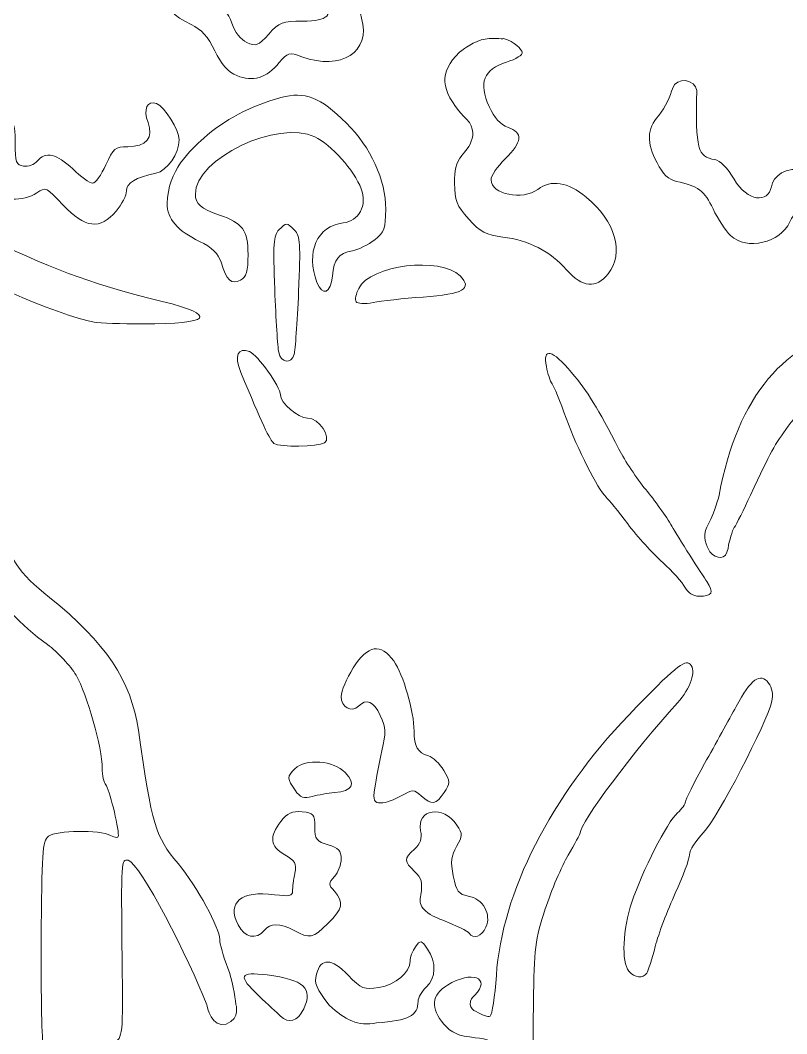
# Model space of a CAD drawing. Header units: millimetres. Extents: x -6423 to -1759, y 6 to 2012.
# Drawn here: x -5835 to -5741.9, y 171.8 to 295 of the extents above; entities that cross this region are included whole.
import ezdxf

# ---------------------------------------------------------------- set-up
doc = ezdxf.new("R2010")
doc.units = ezdxf.units.MM
doc.header["$MEASUREMENT"] = 0
doc.layers.add('layer 1', color=7, linetype='Continuous')

msp = doc.modelspace()

# ---------------------------------------------------------------- linework, layer by layer
at = {"layer": 'layer 1', "color": 177, "lineweight": 9}
for points, knots in [([(-5803.5465, 289.8651), (-5805.0798, 288.0028), (-5806.7807, 287.4796), (-5808.6915, 288.2829), (-5808.6915, 288.2829), (-5809.7738, 288.7381), (-5810.5881, 289.6555), (-5811.378, 291.309), (-5811.378, 291.309), (-5812.1884, 293.006), (-5813.0105, 293.916), (-5814.2637, 294.5035), (-5814.2637, 294.5035), (-5816.4648, 295.5347), (-5817.3114, 296.5422), (-5817.3114, 298.1308), (-5817.3114, 298.1308), (-5817.3114, 299.4932), (-5815.9384, 301.3129), (-5814.9107, 301.3129), (-5814.9107, 301.3129), (-5814.554, 301.3129), (-5814.0776, 300.5929), (-5813.8517, 299.713), (-5813.8517, 299.713), (-5813.5543, 298.5551), (-5812.9502, 297.8794), (-5811.6658, 297.2679), (-5811.6658, 297.2679), (-5810.3924, 296.6621), (-5809.7256, 295.9222), (-5809.3059, 294.6506), (-5809.3059, 294.6506), (-5808.9542, 293.5846), (-5808.2271, 292.6529), (-5807.4823, 292.3137), (-5807.4823, 292.3137), (-5806.3723, 291.8078), (-5806.0976, 291.9131), (-5804.8305, 293.3311), (-5804.8305, 293.3311), (-5803.561, 294.752), (-5803.1395, 294.9129), (-5800.687, 294.9129), (-5800.687, 294.9129), (-5797.583, 294.9129), (-5796.92, 295.6212), (-5798.0456, 297.7345), (-5798.0456, 297.7345), (-5798.4621, 298.5161), (-5798.5352, 299.0773), (-5798.2342, 299.1801), (-5798.2342, 299.1801), (-5796.7339, 299.6906), (-5794.5416, 301.4029), (-5794.5416, 302.0641), (-5794.5416, 302.0641), (-5794.5416, 302.4852), (-5795.011, 303.4644), (-5795.5842, 304.2401), (-5795.5842, 304.2401), (-5797.572, 306.9283), (-5795.43, 307.2966), (-5792.6383, 304.7466), (-5792.6383, 304.7466), (-5790.5194, 302.8114), (-5790.4899, 300.3337), (-5792.5628, 298.4403), (-5792.5628, 298.4403), (-5793.9262, 297.1949), (-5793.9946, 296.9708), (-5793.5263, 295.2752), (-5793.5263, 295.2752), (-5792.3883, 291.1537), (-5795.9767, 288.8427), (-5800.8037, 290.5883), (-5800.8037, 290.5883), (-5802.3469, 291.1463), (-5802.5323, 291.0973), (-5803.5465, 289.8651)], [0, 0, 0, 0, 0.04761905, 0.04761905, 0.04761905, 0.04761905, 0.0952381, 0.0952381, 0.0952381, 0.0952381, 0.14285714, 0.14285714, 0.14285714, 0.14285714, 0.19047619, 0.19047619, 0.19047619, 0.19047619, 0.23809524, 0.23809524, 0.23809524, 0.23809524, 0.28571429, 0.28571429, 0.28571429, 0.28571429, 0.33333333, 0.33333333, 0.33333333, 0.33333333, 0.38095238, 0.38095238, 0.38095238, 0.38095238, 0.42857143, 0.42857143, 0.42857143, 0.42857143, 0.47619048, 0.47619048, 0.47619048, 0.47619048, 0.52380952, 0.52380952, 0.52380952, 0.52380952, 0.57142857, 0.57142857, 0.57142857, 0.57142857, 0.61904762, 0.61904762, 0.61904762, 0.61904762, 0.66666667, 0.66666667, 0.66666667, 0.66666667, 0.71428571, 0.71428571, 0.71428571, 0.71428571, 0.76190476, 0.76190476, 0.76190476, 0.76190476, 0.80952381, 0.80952381, 0.80952381, 0.80952381, 0.85714286, 0.85714286, 0.85714286, 0.85714286, 0.9047619, 0.9047619, 0.9047619, 0.9047619, 1, 1, 1, 1]), ([(-5781.2025, 283.4077), (-5783.9929, 286.577), (-5784.1481, 288.6541), (-5781.6566, 291.0991), (-5781.6566, 291.0991), (-5781.5726, 291.1817), (-5780.3216, 292.2268), (-5778.9875, 292.6178), (-5778.9875, 292.6178), (-5777.7273, 292.9872), (-5776.3787, 292.7047), (-5776.2879, 292.7848), (-5776.2879, 292.7848), (-5774.8933, 292.4934), (-5774.0971, 291.4263), (-5773.9982, 291.1296), (-5773.9982, 291.1296), (-5773.8993, 290.8325), (-5774.7664, 290.2887), (-5775.9249, 289.9204), (-5775.9249, 289.9204), (-5778.7185, 289.033), (-5779.342, 287.4413), (-5778.0328, 284.5382), (-5778.0328, 284.5382), (-5777.4146, 283.1673), (-5776.6478, 282.3225), (-5775.7314, 282.0031), (-5775.7314, 282.0031), (-5773.8869, 281.3604), (-5773.9929, 280.1969), (-5776.0799, 278.1741), (-5776.0799, 278.1741), (-5777.0275, 277.2555), (-5777.8028, 276.1122), (-5777.8028, 275.6333), (-5777.8028, 275.6333), (-5777.8028, 273.86), (-5773.9567, 273.0713), (-5772.1122, 274.4662), (-5772.1122, 274.4662), (-5770.4914, 275.6921), (-5768.4859, 275.3692), (-5766.2273, 273.5183), (-5766.2273, 273.5183), (-5762.6723, 270.6053), (-5761.567, 266.7454), (-5763.5614, 264.2096), (-5763.5614, 264.2096), (-5765.017, 262.3594), (-5766.7088, 262.5179), (-5768.6139, 264.6825), (-5768.6139, 264.6825), (-5770.5903, 266.9276), (-5773.2633, 268.3031), (-5776.3649, 268.6704), (-5776.3649, 268.6704), (-5778.3835, 268.9093), (-5779.0907, 269.2826), (-5780.5158, 270.8602), (-5780.5158, 270.8602), (-5781.992, 272.4938), (-5782.2338, 273.1053), (-5782.2338, 275.2047), (-5782.2338, 275.2047), (-5782.2338, 276.8152), (-5782.0781, 277.5998), (-5781.3216, 278.6317), (-5781.3216, 278.6317), (-5781.1508, 278.8646), (-5778.5384, 281.2604), (-5781.2025, 283.4077)], [0, 0, 0, 0, 0.05263158, 0.05263158, 0.05263158, 0.05263158, 0.10526316, 0.10526316, 0.10526316, 0.10526316, 0.15789474, 0.15789474, 0.15789474, 0.15789474, 0.21052632, 0.21052632, 0.21052632, 0.21052632, 0.26315789, 0.26315789, 0.26315789, 0.26315789, 0.31578947, 0.31578947, 0.31578947, 0.31578947, 0.36842105, 0.36842105, 0.36842105, 0.36842105, 0.42105263, 0.42105263, 0.42105263, 0.42105263, 0.47368421, 0.47368421, 0.47368421, 0.47368421, 0.52631579, 0.52631579, 0.52631579, 0.52631579, 0.57894737, 0.57894737, 0.57894737, 0.57894737, 0.63157895, 0.63157895, 0.63157895, 0.63157895, 0.68421053, 0.68421053, 0.68421053, 0.68421053, 0.73684211, 0.73684211, 0.73684211, 0.73684211, 0.78947368, 0.78947368, 0.78947368, 0.78947368, 0.84210526, 0.84210526, 0.84210526, 0.84210526, 0.89473684, 0.89473684, 0.89473684, 0.89473684, 1, 1, 1, 1]), ([(-5823.3859, 271.8117), (-5825.324, 269.5084), (-5827.1689, 269.7222), (-5829.8082, 272.5565), (-5829.8082, 272.5565), (-5831.8353, 274.7332), (-5831.9526, 274.7871), (-5833.0289, 274.0334), (-5833.0289, 274.0334), (-5834.6164, 272.9213), (-5837.4688, 273.0436), (-5839.0549, 274.2911), (-5839.0549, 274.2911), (-5840.2485, 275.2299), (-5840.363, 275.5978), (-5840.229, 278.0656), (-5840.229, 278.0656), (-5840.1216, 280.0498), (-5840.2666, 280.8616), (-5840.7576, 281.0254), (-5840.7576, 281.0254), (-5841.9367, 281.4185), (-5843.281, 283.0599), (-5843.281, 284.1064), (-5843.281, 284.1064), (-5843.281, 285.5298), (-5841.9682, 287.8979), (-5840.8465, 288.4981), (-5840.8465, 288.4981), (-5838.7333, 289.6293), (-5836.9264, 288.664), (-5838.3994, 287.191), (-5838.3994, 287.191), (-5839.32, 286.2703), (-5838.6755, 284.4421), (-5837.127, 283.5821), (-5837.127, 283.5821), (-5835.7689, 282.8277), (-5835.6502, 282.5469), (-5835.6502, 280.0987), (-5835.6502, 280.0987), (-5835.6502, 277.7735), (-5835.5197, 277.4172), (-5834.6224, 277.2888), (-5834.6224, 277.2888), (-5834.057, 277.208), (-5833.31, 277.4849), (-5832.9619, 277.9043), (-5832.9619, 277.9043), (-5831.9594, 279.1121), (-5830.5718, 278.8026), (-5828.6578, 276.9432), (-5828.6578, 276.9432), (-5827.6819, 275.9956), (-5826.5956, 275.2203), (-5826.2436, 275.2203), (-5826.2436, 275.2203), (-5825.8916, 275.2203), (-5825.1627, 276.2172), (-5824.6235, 277.4356), (-5824.6235, 277.4356), (-5823.7365, 279.4411), (-5823.4834, 279.6509), (-5821.9533, 279.6509), (-5821.9533, 279.6509), (-5819.71, 279.6509), (-5818.7968, 280.7442), (-5819.4945, 282.593), (-5819.4945, 282.593), (-5820.1028, 284.2046), (-5819.6005, 285.3419), (-5818.4713, 284.9087), (-5818.4713, 284.9087), (-5817.4957, 284.5343), (-5815.7154, 281.6812), (-5815.7129, 280.4883), (-5815.7129, 280.4883), (-5815.7083, 278.8111), (-5817.1707, 276.7192), (-5818.5511, 276.4242), (-5818.5511, 276.4242), (-5821.0422, 275.8917), (-5822.1114, 275.249), (-5822.1114, 274.284), (-5822.1114, 274.284), (-5822.1114, 273.7572), (-5822.685, 272.6448), (-5823.3859, 271.8117)], [0, 0, 0, 0, 0.04347826, 0.04347826, 0.04347826, 0.04347826, 0.08695652, 0.08695652, 0.08695652, 0.08695652, 0.13043478, 0.13043478, 0.13043478, 0.13043478, 0.17391304, 0.17391304, 0.17391304, 0.17391304, 0.2173913, 0.2173913, 0.2173913, 0.2173913, 0.26086957, 0.26086957, 0.26086957, 0.26086957, 0.30434783, 0.30434783, 0.30434783, 0.30434783, 0.34782609, 0.34782609, 0.34782609, 0.34782609, 0.39130435, 0.39130435, 0.39130435, 0.39130435, 0.43478261, 0.43478261, 0.43478261, 0.43478261, 0.47826087, 0.47826087, 0.47826087, 0.47826087, 0.52173913, 0.52173913, 0.52173913, 0.52173913, 0.56521739, 0.56521739, 0.56521739, 0.56521739, 0.60869565, 0.60869565, 0.60869565, 0.60869565, 0.65217391, 0.65217391, 0.65217391, 0.65217391, 0.69565217, 0.69565217, 0.69565217, 0.69565217, 0.73913043, 0.73913043, 0.73913043, 0.73913043, 0.7826087, 0.7826087, 0.7826087, 0.7826087, 0.82608696, 0.82608696, 0.82608696, 0.82608696, 0.86956522, 0.86956522, 0.86956522, 0.86956522, 0.91304348, 0.91304348, 0.91304348, 0.91304348, 1, 1, 1, 1]), ([(-5757.4107, 283.4538), (-5756.5737, 284.4482), (-5755.9863, 285.9243), (-5755.7502, 286.7011), (-5755.7502, 286.7011), (-5755.278, 288.2524), (-5752.9283, 287.8327), (-5752.7833, 286.4692), (-5752.7833, 286.4692), (-5752.946, 279.3719), (-5752.6893, 278.3871), (-5750.5963, 278.0805), (-5750.5963, 278.0805), (-5749.9688, 277.9886), (-5749.04, 277.0471), (-5748.2615, 275.7131), (-5748.2615, 275.7131), (-5746.6361, 272.9277), (-5744.0673, 272.7632), (-5743.7245, 274.7878), (-5743.7245, 274.7878), (-5743.5093, 276.0587), (-5741.964, 277.2981), (-5739.659, 276.7681), (-5739.659, 276.7681), (-5736.2348, 275.5298), (-5733.5274, 277.9085), (-5734.9089, 280.9414), (-5734.9089, 280.9414), (-5735.6743, 282.621), (-5735.6112, 284.5744), (-5734.7919, 284.5744), (-5734.7919, 284.5744), (-5734.4222, 284.5744), (-5733.5359, 285.0335), (-5732.8226, 285.5946), (-5732.8226, 285.5946), (-5731.8719, 286.3423), (-5731.5255, 287.0659), (-5731.5255, 288.3024), (-5731.5255, 288.3024), (-5731.5255, 289.8417), (-5731.3982, 289.9898), (-5730.0763, 289.9898), (-5730.0763, 289.9898), (-5728.3133, 289.9898), (-5727.0945, 288.4566), (-5727.0945, 286.2388), (-5727.0945, 286.2388), (-5727.0945, 285.0593), (-5727.5316, 284.2922), (-5728.8773, 283.111), (-5728.8773, 283.111), (-5730.5414, 281.6497), (-5730.6435, 281.3965), (-5730.4088, 279.3142), (-5730.4088, 279.3142), (-5730.0624, 276.2399), (-5730.7771, 274.0462), (-5732.634, 272.4838), (-5732.634, 272.4838), (-5734.1077, 271.2438), (-5734.4158, 271.1803), (-5737.5514, 271.4717), (-5737.5514, 271.4717), (-5740.8023, 271.7737), (-5740.9129, 271.7465), (-5741.4762, 270.5106), (-5741.4762, 270.5106), (-5742.6457, 267.9436), (-5746.6985, 267.0088), (-5748.6752, 268.8501), (-5748.6752, 268.8501), (-5749.274, 269.4081), (-5750.2358, 270.8683), (-5750.8126, 272.0949), (-5750.8126, 272.0949), (-5751.846, 274.2932), (-5752.6184, 274.8725), (-5755.2734, 275.4401), (-5755.2734, 275.4401), (-5756.2039, 275.639), (-5756.9282, 276.3295), (-5757.6121, 277.6699), (-5757.6121, 277.6699), (-5758.9145, 280.2231), (-5758.8621, 281.7287), (-5757.4107, 283.4538)], [0, 0, 0, 0, 0.04347826, 0.04347826, 0.04347826, 0.04347826, 0.08695652, 0.08695652, 0.08695652, 0.08695652, 0.13043478, 0.13043478, 0.13043478, 0.13043478, 0.17391304, 0.17391304, 0.17391304, 0.17391304, 0.2173913, 0.2173913, 0.2173913, 0.2173913, 0.26086957, 0.26086957, 0.26086957, 0.26086957, 0.30434783, 0.30434783, 0.30434783, 0.30434783, 0.34782609, 0.34782609, 0.34782609, 0.34782609, 0.39130435, 0.39130435, 0.39130435, 0.39130435, 0.43478261, 0.43478261, 0.43478261, 0.43478261, 0.47826087, 0.47826087, 0.47826087, 0.47826087, 0.52173913, 0.52173913, 0.52173913, 0.52173913, 0.56521739, 0.56521739, 0.56521739, 0.56521739, 0.60869565, 0.60869565, 0.60869565, 0.60869565, 0.65217391, 0.65217391, 0.65217391, 0.65217391, 0.69565217, 0.69565217, 0.69565217, 0.69565217, 0.73913043, 0.73913043, 0.73913043, 0.73913043, 0.7826087, 0.7826087, 0.7826087, 0.7826087, 0.82608696, 0.82608696, 0.82608696, 0.82608696, 0.86956522, 0.86956522, 0.86956522, 0.86956522, 0.91304348, 0.91304348, 0.91304348, 0.91304348, 1, 1, 1, 1]), ([(-5797.0863, 263.9331), (-5797.2894, 261.8393), (-5798.3097, 261.4153), (-5798.9694, 263.1507), (-5798.9694, 263.1507), (-5800.3602, 266.8081), (-5798.9361, 270.032), (-5795.776, 270.3809), (-5795.776, 270.3809), (-5793.8429, 270.5939), (-5792.818, 272.5377), (-5793.5806, 274.5435), (-5793.5806, 274.5435), (-5794.4044, 276.7099), (-5797.2795, 279.9285), (-5799.2087, 280.8442), (-5799.2087, 280.8442), (-5803.7333, 282.9911), (-5813.7418, 278.2063), (-5813.7418, 273.8962), (-5813.7418, 273.8962), (-5813.7418, 272.6834), (-5813.0853, 272.1102), (-5810.82, 271.3469), (-5810.82, 271.3469), (-5808.0084, 270.3993), (-5807.3419, 269.4797), (-5807.3419, 266.5458), (-5807.3419, 266.5458), (-5807.3419, 264.484), (-5807.539, 263.8264), (-5808.275, 263.4325), (-5808.275, 263.4325), (-5809.3647, 262.849), (-5809.922, 263.368), (-5810.6243, 265.6202), (-5810.6243, 265.6202), (-5810.9511, 266.6685), (-5811.7123, 267.4016), (-5813.2484, 268.1475), (-5813.2484, 268.1475), (-5815.8763, 269.423), (-5817.2072, 270.869), (-5817.1678, 272.7547), (-5817.1678, 272.7547), (-5817.0842, 276.7493), (-5814.3839, 279.2503), (-5812.7177, 280.678), (-5812.7177, 280.678), (-5810.3559, 282.861), (-5806.9292, 284.6669), (-5803.3427, 285.6184), (-5803.3427, 285.6184), (-5800.4002, 286.3987), (-5798.6047, 285.6974), (-5795.3846, 282.5115), (-5795.3846, 282.5115), (-5792.4036, 279.5616), (-5790.6034, 275.6195), (-5790.6034, 272.0418), (-5790.6034, 272.0418), (-5790.6034, 269.735), (-5790.7803, 269.2447), (-5791.9441, 268.3293), (-5791.9441, 268.3293), (-5792.6815, 267.7494), (-5793.895, 267.1527), (-5794.6405, 267.0035), (-5794.6405, 267.0035), (-5796.3748, 266.6564), (-5796.8839, 266.0176), (-5797.0863, 263.9331)], [0, 0, 0, 0, 0.05263158, 0.05263158, 0.05263158, 0.05263158, 0.10526316, 0.10526316, 0.10526316, 0.10526316, 0.15789474, 0.15789474, 0.15789474, 0.15789474, 0.21052632, 0.21052632, 0.21052632, 0.21052632, 0.26315789, 0.26315789, 0.26315789, 0.26315789, 0.31578947, 0.31578947, 0.31578947, 0.31578947, 0.36842105, 0.36842105, 0.36842105, 0.36842105, 0.42105263, 0.42105263, 0.42105263, 0.42105263, 0.47368421, 0.47368421, 0.47368421, 0.47368421, 0.52631579, 0.52631579, 0.52631579, 0.52631579, 0.57894737, 0.57894737, 0.57894737, 0.57894737, 0.63157895, 0.63157895, 0.63157895, 0.63157895, 0.68421053, 0.68421053, 0.68421053, 0.68421053, 0.73684211, 0.73684211, 0.73684211, 0.73684211, 0.78947368, 0.78947368, 0.78947368, 0.78947368, 0.84210526, 0.84210526, 0.84210526, 0.84210526, 0.89473684, 0.89473684, 0.89473684, 0.89473684, 1, 1, 1, 1]), ([(-5820.1421, 258.1053), (-5822.7145, 258.1152), (-5825.3729, 258.2187), (-5826.0497, 258.3354), (-5826.0497, 258.3354), (-5830.2641, 259.0607), (-5842.9197, 264.5825), (-5844.5834, 266.4217), (-5844.5834, 266.4217), (-5845.1645, 267.0637), (-5846.0291, 268.9185), (-5846.5049, 270.5432), (-5846.5049, 270.5432), (-5846.981, 272.168), (-5847.7793, 274.3978), (-5848.2795, 275.4989), (-5848.2795, 275.4989), (-5850.079, 279.4609), (-5849.0453, 280.9091), (-5846.345, 278.2088), (-5846.345, 278.2088), (-5844.9468, 276.8103), (-5844.1956, 275.4908), (-5842.6202, 271.6649), (-5842.6202, 271.6649), (-5841.998, 270.1536), (-5841.3216, 269.5804), (-5838.7578, 268.3907), (-5838.7578, 268.3907), (-5829.8585, 264.2617), (-5825.9416, 262.8532), (-5817.7645, 260.8421), (-5817.7645, 260.8421), (-5810.8891, 259.1511), (-5811.8254, 258.0734), (-5820.1421, 258.1053)], [0, 0, 0, 0, 0.1, 0.1, 0.1, 0.1, 0.2, 0.2, 0.2, 0.2, 0.3, 0.3, 0.3, 0.3, 0.4, 0.4, 0.4, 0.4, 0.5, 0.5, 0.5, 0.5, 0.6, 0.6, 0.6, 0.6, 0.7, 0.7, 0.7, 0.7, 0.8, 0.8, 0.8, 0.8, 1, 1, 1, 1]), ([(-5801.7382, 254.4198), (-5802.1015, 253.1907), (-5803.3434, 253.3542), (-5803.6089, 254.6662), (-5803.6089, 254.6662), (-5803.7323, 255.2752), (-5803.9503, 258.7012), (-5804.0935, 262.2789), (-5804.0935, 262.2789), (-5804.3115, 267.7167), (-5804.23, 268.9079), (-5803.5976, 269.5403), (-5803.5976, 269.5403), (-5802.6634, 270.4745), (-5802.6666, 270.4745), (-5801.6924, 269.5006), (-5801.6924, 269.5006), (-5801.0057, 268.8136), (-5800.9363, 267.7788), (-5801.1897, 261.9928), (-5801.1897, 261.9928), (-5801.3514, 258.3017), (-5801.5981, 254.8938), (-5801.7382, 254.4198)], [0, 0, 0, 0, 0.14285714, 0.14285714, 0.14285714, 0.14285714, 0.28571429, 0.28571429, 0.28571429, 0.28571429, 0.42857143, 0.42857143, 0.42857143, 0.42857143, 0.57142857, 0.57142857, 0.57142857, 0.57142857, 0.71428571, 0.71428571, 0.71428571, 0.71428571, 1, 1, 1, 1]), ([(-5792.1469, 260.7124), (-5793.1314, 260.5199), (-5794.0591, 260.561), (-5794.2091, 260.8035), (-5794.2091, 260.8035), (-5794.3591, 261.0459), (-5794.2148, 261.7801), (-5793.8879, 262.4353), (-5793.8879, 262.4353), (-5792.4631, 265.2933), (-5783.9595, 266.3338), (-5781.5687, 263.943), (-5781.5687, 263.943), (-5780.0096, 262.3839), (-5781.1323, 261.7436), (-5786.0667, 261.3792), (-5786.0667, 261.3792), (-5788.4263, 261.2048), (-5791.1624, 260.9045), (-5792.1469, 260.7124)], [0, 0, 0, 0, 0.16666667, 0.16666667, 0.16666667, 0.16666667, 0.33333333, 0.33333333, 0.33333333, 0.33333333, 0.5, 0.5, 0.5, 0.5, 0.66666667, 0.66666667, 0.66666667, 0.66666667, 1, 1, 1, 1]), ([(-5748.9904, 230.8322), (-5749.2222, 229.3737), (-5750.357, 229.4844), (-5751.2075, 230.4032), (-5751.2075, 230.4032), (-5751.6294, 231.2069), (-5752.1781, 232.2322), (-5751.5464, 233.4233), (-5751.5464, 233.4233), (-5750.9147, 234.6145), (-5750.2528, 236.3643), (-5750.0755, 237.3119), (-5750.0755, 237.3119), (-5747.8343, 249.3057), (-5741.9328, 256.3554), (-5733.3771, 257.2598), (-5733.3771, 257.2598), (-5726.3089, 258.0067), (-5716.3025, 254.5386), (-5707.5749, 248.3166), (-5707.5749, 248.3166), (-5704.3439, 246.013), (-5703.704, 245.1455), (-5704.5853, 244.2645), (-5704.5853, 244.2645), (-5705.4648, 243.3847), (-5706.2571, 243.5878), (-5710.2695, 245.7219), (-5710.2695, 245.7219), (-5718.1116, 249.8931), (-5727.2895, 252.0822), (-5732.6776, 251.0669), (-5732.6776, 251.0669), (-5736.1798, 250.4068), (-5739.8192, 248.2301), (-5741.6818, 245.6815), (-5741.6818, 245.6815), (-5743.3558, 243.3907), (-5743.7316, 242.7022), (-5746.2515, 237.3119), (-5746.2515, 237.3119), (-5747.0743, 235.5521), (-5747.9627, 233.7796), (-5748.2254, 233.3737), (-5748.2254, 233.3737), (-5748.4884, 232.9674), (-5748.8326, 231.8238), (-5748.9904, 230.8322)], [0, 0, 0, 0, 0.07692308, 0.07692308, 0.07692308, 0.07692308, 0.15384615, 0.15384615, 0.15384615, 0.15384615, 0.23076923, 0.23076923, 0.23076923, 0.23076923, 0.30769231, 0.30769231, 0.30769231, 0.30769231, 0.38461538, 0.38461538, 0.38461538, 0.38461538, 0.46153846, 0.46153846, 0.46153846, 0.46153846, 0.53846154, 0.53846154, 0.53846154, 0.53846154, 0.61538462, 0.61538462, 0.61538462, 0.61538462, 0.69230769, 0.69230769, 0.69230769, 0.69230769, 0.76923077, 0.76923077, 0.76923077, 0.76923077, 0.84615385, 0.84615385, 0.84615385, 0.84615385, 1, 1, 1, 1]), ([(-5798.0591, 243.6576), (-5798.8741, 243.1415), (-5803.4416, 243.0957), (-5804.191, 243.5967), (-5804.191, 243.5967), (-5804.6721, 243.9182), (-5805.664, 246.0442), (-5808.214, 252.2208), (-5808.214, 252.2208), (-5809.0538, 254.2543), (-5808.6156, 255.3043), (-5807.1611, 254.746), (-5807.1611, 254.746), (-5806.1773, 254.3688), (-5803.4033, 250.4911), (-5803.4033, 249.4939), (-5803.4033, 249.4939), (-5803.4033, 248.4839), (-5801.2833, 246.666), (-5800.1053, 246.666), (-5800.1053, 246.666), (-5798.7408, 246.666), (-5797.1058, 244.2621), (-5798.0591, 243.6576)], [0, 0, 0, 0, 0.14285714, 0.14285714, 0.14285714, 0.14285714, 0.28571429, 0.28571429, 0.28571429, 0.28571429, 0.42857143, 0.42857143, 0.42857143, 0.42857143, 0.57142857, 0.57142857, 0.57142857, 0.57142857, 0.71428571, 0.71428571, 0.71428571, 0.71428571, 1, 1, 1, 1]), ([(-5752.5135, 225.0041), (-5753.1871, 225.0041), (-5753.8794, 225.4525), (-5754.224, 226.1119), (-5754.224, 226.1119), (-5754.5427, 226.7213), (-5755.7622, 228.0766), (-5756.9346, 229.1242), (-5756.9346, 229.1242), (-5758.1066, 230.1717), (-5760.0139, 232.2765), (-5761.1727, 233.8012), (-5761.1727, 233.8012), (-5762.3316, 235.326), (-5763.5221, 236.795), (-5763.8181, 237.0659), (-5763.8181, 237.0659), (-5764.8128, 237.9752), (-5767.3203, 242.9415), (-5768.6564, 246.649), (-5768.6564, 246.649), (-5769.3849, 248.6704), (-5770.1592, 250.5532), (-5770.3769, 250.8336), (-5770.3769, 250.8336), (-5770.5942, 251.1137), (-5770.9086, 252.063), (-5771.0752, 252.9429), (-5771.0752, 252.9429), (-5771.5198, 255.2894), (-5770.3804, 255.0122), (-5768.0059, 252.1963), (-5768.0059, 252.1963), (-5766.0572, 249.8853), (-5764.8334, 247.9061), (-5762.2543, 242.8933), (-5762.2543, 242.8933), (-5761.535, 241.4951), (-5760.0702, 239.2911), (-5758.9996, 237.9951), (-5758.9996, 237.9951), (-5757.9286, 236.6993), (-5756.4943, 234.6864), (-5755.8115, 233.5219), (-5755.8115, 233.5219), (-5755.1291, 232.3573), (-5752.1157, 227.5565), (-5751.5496, 226.7887), (-5751.5496, 226.7887), (-5750.6669, 225.4408), (-5750.9026, 225.0041), (-5752.5135, 225.0041)], [0, 0, 0, 0, 0.07142857, 0.07142857, 0.07142857, 0.07142857, 0.14285714, 0.14285714, 0.14285714, 0.14285714, 0.21428571, 0.21428571, 0.21428571, 0.21428571, 0.28571429, 0.28571429, 0.28571429, 0.28571429, 0.35714286, 0.35714286, 0.35714286, 0.35714286, 0.42857143, 0.42857143, 0.42857143, 0.42857143, 0.5, 0.5, 0.5, 0.5, 0.57142857, 0.57142857, 0.57142857, 0.57142857, 0.64285714, 0.64285714, 0.64285714, 0.64285714, 0.71428571, 0.71428571, 0.71428571, 0.71428571, 0.78571429, 0.78571429, 0.78571429, 0.78571429, 0.85714286, 0.85714286, 0.85714286, 0.85714286, 1, 1, 1, 1]), ([(-5809.8032, 179.829), (-5809.2619, 178.4045), (-5808.9521, 176.4328), (-5808.817, 175.3983), (-5808.817, 175.3983), (-5808.8649, 175.5394), (-5808.1431, 173.6456), (-5809.9993, 173.0188), (-5809.9993, 173.0188), (-5811.7541, 172.4261), (-5812.2944, 175.1845), (-5812.3603, 175.3575), (-5812.3603, 175.3575), (-5814.4569, 180.8478), (-5820.4694, 192.5842), (-5821.9129, 192.9167), (-5821.9129, 192.9167), (-5822.762, 193.1124), (-5822.7747, 192.8994), (-5822.6425, 180.8694), (-5822.6425, 180.8694), (-5822.54, 171.5501), (-5822.5517, 171.4342), (-5823.6656, 170.6539), (-5823.6656, 170.6539), (-5824.9691, 169.741), (-5831.6921, 169.5294), (-5832.2206, 170.3848), (-5832.2206, 170.3848), (-5832.3975, 170.6706), (-5832.5156, 176.3753), (-5832.483, 183.0617), (-5832.483, 183.0617), (-5832.4309, 193.7846), (-5832.3273, 195.2919), (-5831.6045, 195.8347), (-5831.6045, 195.8347), (-5830.614, 196.5781), (-5825.3772, 196.6515), (-5824.0481, 195.9403), (-5824.0481, 195.9403), (-5823.4387, 195.6142), (-5823.0959, 195.6053), (-5823.0959, 195.9162), (-5823.0959, 195.9162), (-5823.0959, 197.0985), (-5824.2275, 201.6635), (-5824.6256, 202.0868), (-5824.6256, 202.0868), (-5824.8674, 202.3442), (-5825.0652, 203.2503), (-5825.0652, 204.1004), (-5825.0652, 204.1004), (-5825.0652, 206.5497), (-5826.9207, 213.1539), (-5828.2423, 215.4093), (-5828.2423, 215.4093), (-5828.906, 216.5416), (-5830.4772, 218.2223), (-5831.7335, 219.144), (-5831.7335, 219.144), (-5834.9574, 221.5086), (-5837.6896, 224.3369), (-5839.6533, 227.3428), (-5839.6533, 227.3428), (-5840.5821, 228.7643), (-5841.5407, 229.9275), (-5841.7835, 229.9275), (-5841.7835, 229.9275), (-5842.0267, 229.9275), (-5844.0059, 227.4349), (-5846.1819, 224.3886), (-5846.1819, 224.3886), (-5848.3579, 221.3427), (-5851.0323, 217.6019), (-5852.1249, 216.0761), (-5852.1249, 216.0761), (-5853.2179, 214.5499), (-5854.1119, 213.0933), (-5854.1119, 212.8387), (-5854.1119, 212.8387), (-5854.1119, 212.5838), (-5854.6905, 211.8387), (-5855.3977, 211.1821), (-5855.3977, 211.1821), (-5856.1053, 210.5256), (-5857.5177, 208.7406), (-5858.5366, 207.2151), (-5858.5366, 207.2151), (-5860.9447, 203.6105), (-5865.9812, 197.6806), (-5866.6346, 197.6806), (-5866.6346, 197.6806), (-5866.915, 197.6806), (-5867.2128, 198.0344), (-5867.2961, 198.4666), (-5867.2961, 198.4666), (-5867.4323, 199.1745), (-5865.8898, 201.6213), (-5859.4133, 210.9733), (-5859.4133, 210.9733), (-5858.2884, 212.598), (-5855.3176, 217.0287), (-5852.8119, 220.8194), (-5852.8119, 220.8194), (-5850.3059, 224.6102), (-5847.1366, 229.3014), (-5845.7682, 231.2441), (-5845.7682, 231.2441), (-5843.0537, 235.0994), (-5843.0172, 235.21), (-5843.8521, 237.0428), (-5843.8521, 237.0428), (-5844.5831, 238.647), (-5845.0539, 238.6243), (-5845.9309, 236.9429), (-5845.9309, 236.9429), (-5847.1086, 234.685), (-5854.1928, 225.366), (-5856.9001, 222.5136), (-5856.9001, 222.5136), (-5860.5239, 218.6952), (-5865.9235, 212.229), (-5867.0136, 210.4018), (-5867.0136, 210.4018), (-5868.1104, 208.5633), (-5869.3034, 207.9834), (-5870.1793, 208.8629), (-5870.1793, 208.8629), (-5870.693, 209.3784), (-5870.3789, 210.148), (-5868.4919, 212.9968), (-5868.4919, 212.9968), (-5867.2167, 214.9222), (-5865.3134, 217.8022), (-5864.2622, 219.3968), (-5864.2622, 219.3968), (-5863.2111, 220.9917), (-5861.7938, 222.8965), (-5861.1128, 223.6296), (-5861.1128, 223.6296), (-5860.4318, 224.3631), (-5858.9655, 226.3005), (-5857.8548, 227.9355), (-5857.8548, 227.9355), (-5851.2748, 237.6179), (-5848.1955, 242.3126), (-5846.7622, 244.8474), (-5846.7622, 244.8474), (-5845.3623, 247.3236), (-5844.9727, 247.6859), (-5843.8499, 247.5551), (-5843.8499, 247.5551), (-5842.8041, 247.4335), (-5842.4901, 247.0719), (-5842.2224, 245.6815), (-5842.2224, 245.6815), (-5841.8413, 243.6995), (-5840.9238, 241.0637), (-5838.7946, 235.835), (-5838.7946, 235.835), (-5836.0075, 228.9895), (-5835.3314, 227.9777), (-5831.4652, 224.8651), (-5831.4652, 224.8651), (-5824.5895, 219.3291), (-5821.552, 214.7875), (-5820.675, 208.7314), (-5820.675, 208.7314), (-5818.9726, 196.9766), (-5818.666, 195.9446), (-5815.8515, 192.5115), (-5815.8515, 192.5115), (-5813.4703, 189.6063), (-5810.7884, 184.7247), (-5810.7877, 183.2946), (-5810.7877, 183.2946), (-5810.7877, 182.8129), (-5810.3446, 181.2534), (-5809.8032, 179.829)], [0, 0, 0, 0, 0.02173913, 0.02173913, 0.02173913, 0.02173913, 0.04347826, 0.04347826, 0.04347826, 0.04347826, 0.06521739, 0.06521739, 0.06521739, 0.06521739, 0.08695652, 0.08695652, 0.08695652, 0.08695652, 0.10869565, 0.10869565, 0.10869565, 0.10869565, 0.13043478, 0.13043478, 0.13043478, 0.13043478, 0.15217391, 0.15217391, 0.15217391, 0.15217391, 0.17391304, 0.17391304, 0.17391304, 0.17391304, 0.19565217, 0.19565217, 0.19565217, 0.19565217, 0.2173913, 0.2173913, 0.2173913, 0.2173913, 0.23913043, 0.23913043, 0.23913043, 0.23913043, 0.26086957, 0.26086957, 0.26086957, 0.26086957, 0.2826087, 0.2826087, 0.2826087, 0.2826087, 0.30434783, 0.30434783, 0.30434783, 0.30434783, 0.32608696, 0.32608696, 0.32608696, 0.32608696, 0.34782609, 0.34782609, 0.34782609, 0.34782609, 0.36956522, 0.36956522, 0.36956522, 0.36956522, 0.39130435, 0.39130435, 0.39130435, 0.39130435, 0.41304348, 0.41304348, 0.41304348, 0.41304348, 0.43478261, 0.43478261, 0.43478261, 0.43478261, 0.45652174, 0.45652174, 0.45652174, 0.45652174, 0.47826087, 0.47826087, 0.47826087, 0.47826087, 0.5, 0.5, 0.5, 0.5, 0.52173913, 0.52173913, 0.52173913, 0.52173913, 0.54347826, 0.54347826, 0.54347826, 0.54347826, 0.56521739, 0.56521739, 0.56521739, 0.56521739, 0.58695652, 0.58695652, 0.58695652, 0.58695652, 0.60869565, 0.60869565, 0.60869565, 0.60869565, 0.63043478, 0.63043478, 0.63043478, 0.63043478, 0.65217391, 0.65217391, 0.65217391, 0.65217391, 0.67391304, 0.67391304, 0.67391304, 0.67391304, 0.69565217, 0.69565217, 0.69565217, 0.69565217, 0.7173913, 0.7173913, 0.7173913, 0.7173913, 0.73913043, 0.73913043, 0.73913043, 0.73913043, 0.76086957, 0.76086957, 0.76086957, 0.76086957, 0.7826087, 0.7826087, 0.7826087, 0.7826087, 0.80434783, 0.80434783, 0.80434783, 0.80434783, 0.82608696, 0.82608696, 0.82608696, 0.82608696, 0.84782609, 0.84782609, 0.84782609, 0.84782609, 0.86956522, 0.86956522, 0.86956522, 0.86956522, 0.89130435, 0.89130435, 0.89130435, 0.89130435, 0.91304348, 0.91304348, 0.91304348, 0.91304348, 0.93478261, 0.93478261, 0.93478261, 0.93478261, 0.95652174, 0.95652174, 0.95652174, 0.95652174, 1, 1, 1, 1]), ([(-5791.1873, 199.8963), (-5792.0565, 199.8963), (-5792.1505, 200.1317), (-5791.9246, 201.7422), (-5791.9246, 201.7422), (-5791.7821, 202.7579), (-5791.3939, 204.769), (-5791.0614, 206.2115), (-5791.0614, 206.2115), (-5790.5421, 208.4673), (-5790.5701, 209.0706), (-5791.261, 210.5195), (-5791.261, 210.5195), (-5792.0888, 212.2556), (-5792.9453, 212.6189), (-5793.918, 211.6462), (-5793.918, 211.6462), (-5794.754, 210.8102), (-5796.0185, 211.5235), (-5796.0185, 212.8306), (-5796.0185, 212.8306), (-5796.0185, 213.463), (-5795.3588, 215.0207), (-5794.5526, 216.2924), (-5794.5526, 216.2924), (-5792.7638, 219.1128), (-5791.222, 219.3787), (-5789.6288, 217.1418), (-5789.6288, 217.1418), (-5788.4657, 215.5082), (-5787.1611, 211.019), (-5787.1494, 208.6109), (-5787.1494, 208.6109), (-5787.1405, 206.7171), (-5786.747, 206.0389), (-5785.4173, 205.6248), (-5785.4173, 205.6248), (-5784.8667, 205.4532), (-5784.0269, 204.6538), (-5783.5511, 203.8484), (-5783.5511, 203.8484), (-5782.7429, 202.48), (-5782.7397, 202.3027), (-5783.5011, 201.1403), (-5783.5011, 201.1403), (-5784.4615, 199.6747), (-5785.0238, 199.5953), (-5786.2943, 200.745), (-5786.2943, 200.745), (-5787.1824, 201.5487), (-5787.3114, 201.5487), (-5788.7117, 200.745), (-5788.7117, 200.745), (-5789.525, 200.2781), (-5790.6392, 199.8963), (-5791.1873, 199.8963)], [0, 0, 0, 0, 0.06666667, 0.06666667, 0.06666667, 0.06666667, 0.13333333, 0.13333333, 0.13333333, 0.13333333, 0.2, 0.2, 0.2, 0.2, 0.26666667, 0.26666667, 0.26666667, 0.26666667, 0.33333333, 0.33333333, 0.33333333, 0.33333333, 0.4, 0.4, 0.4, 0.4, 0.46666667, 0.46666667, 0.46666667, 0.46666667, 0.53333333, 0.53333333, 0.53333333, 0.53333333, 0.6, 0.6, 0.6, 0.6, 0.66666667, 0.66666667, 0.66666667, 0.66666667, 0.73333333, 0.73333333, 0.73333333, 0.73333333, 0.8, 0.8, 0.8, 0.8, 0.86666667, 0.86666667, 0.86666667, 0.86666667, 1, 1, 1, 1]), ([(-5781.7151, 162.2028), (-5782.1427, 162.7175), (-5782.159, 163.1773), (-5781.7758, 163.8934), (-5781.7758, 163.8934), (-5781.4861, 164.4344), (-5781.2493, 165.5632), (-5781.2493, 166.4019), (-5781.2493, 166.4019), (-5781.2493, 168.4357), (-5779.9461, 168.9391), (-5778.7582, 167.3644), (-5778.7582, 167.3644), (-5777.6354, 165.8758), (-5777.1611, 166.3463), (-5777.1072, 169.0019), (-5777.1072, 169.0019), (-5777.1533, 170.9609), (-5778.3136, 171.2782), (-5779.7083, 171.3612), (-5779.7083, 171.3612), (-5781.7977, 171.571), (-5782.5975, 171.9121), (-5783.5235, 172.9887), (-5783.5235, 172.9887), (-5785.1968, 174.9339), (-5785.0507, 176.5551), (-5783.0952, 177.7473), (-5783.0952, 177.7473), (-5780.1322, 179.5542), (-5777.7432, 178.6708), (-5779.7671, 176.5168), (-5779.7671, 176.5168), (-5780.128, 176.1325), (-5780.3279, 176.0712), (-5780.3223, 175.4082), (-5780.3223, 175.4082), (-5780.2701, 175.0169), (-5780.0128, 174.6694), (-5779.5941, 174.5415), (-5779.5941, 174.5415), (-5778.9035, 174.0887), (-5778.141, 173.8406), (-5777.8999, 173.9898), (-5777.8999, 173.9898), (-5777.6588, 174.1387), (-5777.3235, 176.3601), (-5777.1547, 178.926), (-5777.1547, 178.926), (-5776.4953, 188.9657), (-5770.4935, 200.767), (-5761.0643, 210.5638), (-5761.0643, 210.5638), (-5755.4531, 216.3941), (-5754.2421, 217.3945), (-5753.5873, 216.7397), (-5753.5873, 216.7397), (-5752.8113, 215.9637), (-5753.5164, 213.8353), (-5755.1408, 212.0496), (-5755.1408, 212.0496), (-5760.4417, 206.2218), (-5766.9718, 197.4942), (-5766.9718, 196.2374), (-5766.9718, 196.2374), (-5766.9718, 196.1073), (-5767.6223, 194.8977), (-5768.4175, 193.5492), (-5768.4175, 193.5492), (-5769.2123, 192.201), (-5770.4719, 189.2557), (-5771.216, 187.0046), (-5771.216, 187.0046), (-5772.4291, 183.3351), (-5772.5766, 182.1467), (-5772.6418, 175.5266), (-5772.6418, 175.5266), (-5772.6815, 171.465), (-5772.7517, 167.8859), (-5772.7971, 167.5732), (-5772.7971, 167.5732), (-5772.9212, 166.7174), (-5776.2876, 162.8111), (-5777.4887, 162.1283), (-5777.4887, 162.1283), (-5778.928, 161.3108), (-5781.0054, 161.3473), (-5781.7151, 162.2028)], [0, 0, 0, 0, 0.04347826, 0.04347826, 0.04347826, 0.04347826, 0.08695652, 0.08695652, 0.08695652, 0.08695652, 0.13043478, 0.13043478, 0.13043478, 0.13043478, 0.17391304, 0.17391304, 0.17391304, 0.17391304, 0.2173913, 0.2173913, 0.2173913, 0.2173913, 0.26086957, 0.26086957, 0.26086957, 0.26086957, 0.30434783, 0.30434783, 0.30434783, 0.30434783, 0.34782609, 0.34782609, 0.34782609, 0.34782609, 0.39130435, 0.39130435, 0.39130435, 0.39130435, 0.43478261, 0.43478261, 0.43478261, 0.43478261, 0.47826087, 0.47826087, 0.47826087, 0.47826087, 0.52173913, 0.52173913, 0.52173913, 0.52173913, 0.56521739, 0.56521739, 0.56521739, 0.56521739, 0.60869565, 0.60869565, 0.60869565, 0.60869565, 0.65217391, 0.65217391, 0.65217391, 0.65217391, 0.69565217, 0.69565217, 0.69565217, 0.69565217, 0.73913043, 0.73913043, 0.73913043, 0.73913043, 0.7826087, 0.7826087, 0.7826087, 0.7826087, 0.82608696, 0.82608696, 0.82608696, 0.82608696, 0.86956522, 0.86956522, 0.86956522, 0.86956522, 0.91304348, 0.91304348, 0.91304348, 0.91304348, 1, 1, 1, 1]), ([(-5758.8525, 179.2132), (-5759.2935, 178.4999), (-5760.3627, 178.6197), (-5761.0607, 179.461), (-5761.0607, 179.461), (-5761.9715, 180.5582), (-5761.7935, 184.4978), (-5760.6825, 187.8345), (-5760.6825, 187.8345), (-5759.4232, 191.615), (-5756.3922, 197.5473), (-5755.1404, 198.68), (-5755.1404, 198.68), (-5754.6076, 199.1621), (-5754.1719, 199.7648), (-5754.1719, 200.0197), (-5754.1719, 200.0197), (-5754.1719, 200.2746), (-5753.1197, 202.3676), (-5751.8336, 204.6712), (-5751.8336, 204.6712), (-5750.5474, 206.9748), (-5748.8305, 210.0892), (-5748.018, 211.5923), (-5748.018, 211.5923), (-5746.193, 214.969), (-5745.0521, 215.7968), (-5744.0613, 214.4627), (-5744.0613, 214.4627), (-5743.644, 213.9012), (-5743.481, 213.0082), (-5743.6568, 212.2474), (-5743.6568, 212.2474), (-5744.2673, 209.6049), (-5750.3124, 197.9968), (-5751.9629, 196.297), (-5751.9629, 196.297), (-5752.9074, 195.3249), (-5753.6795, 194.1065), (-5753.6795, 193.5899), (-5753.6795, 193.5899), (-5753.6795, 193.0731), (-5754.4527, 190.9765), (-5755.3978, 188.9313), (-5755.3978, 188.9313), (-5756.3429, 186.8862), (-5757.4391, 183.9721), (-5757.834, 182.4559), (-5757.834, 182.4559), (-5758.2289, 180.94), (-5758.6873, 179.4805), (-5758.8525, 179.2132)], [0, 0, 0, 0, 0.07142857, 0.07142857, 0.07142857, 0.07142857, 0.14285714, 0.14285714, 0.14285714, 0.14285714, 0.21428571, 0.21428571, 0.21428571, 0.21428571, 0.28571429, 0.28571429, 0.28571429, 0.28571429, 0.35714286, 0.35714286, 0.35714286, 0.35714286, 0.42857143, 0.42857143, 0.42857143, 0.42857143, 0.5, 0.5, 0.5, 0.5, 0.57142857, 0.57142857, 0.57142857, 0.57142857, 0.64285714, 0.64285714, 0.64285714, 0.64285714, 0.71428571, 0.71428571, 0.71428571, 0.71428571, 0.78571429, 0.78571429, 0.78571429, 0.78571429, 0.85714286, 0.85714286, 0.85714286, 0.85714286, 1, 1, 1, 1]), ([(-5799.5324, 200.6681), (-5800.5676, 200.3823), (-5800.9916, 200.5394), (-5801.6247, 201.443), (-5801.6247, 201.443), (-5802.6085, 202.8476), (-5802.6103, 203.0805), (-5801.6449, 204.0455), (-5801.6449, 204.0455), (-5800.3712, 205.3192), (-5796.9055, 205.0569), (-5795.5201, 203.5821), (-5795.5201, 203.5821), (-5794.1744, 202.1496), (-5794.6008, 201.3569), (-5796.8268, 201.1545), (-5796.8268, 201.1545), (-5797.6007, 201.0839), (-5798.8181, 200.8648), (-5799.5324, 200.6681)], [0, 0, 0, 0, 0.16666667, 0.16666667, 0.16666667, 0.16666667, 0.33333333, 0.33333333, 0.33333333, 0.33333333, 0.5, 0.5, 0.5, 0.5, 0.66666667, 0.66666667, 0.66666667, 0.66666667, 1, 1, 1, 1]), ([(-5780.4598, 184.0593), (-5780.5988, 184.2844), (-5782.0466, 184.9984), (-5783.677, 185.6461), (-5783.677, 185.6461), (-5784.665, 186.0385), (-5785.2134, 186.1963), (-5786.0547, 187.0578), (-5786.0547, 187.0578), (-5786.4819, 187.5977), (-5786.4404, 188.0791), (-5786.3401, 188.7069), (-5786.3401, 188.7069), (-5786.0954, 190.237), (-5786.2362, 190.7748), (-5787.0902, 191.5703), (-5787.0902, 191.5703), (-5788.3966, 192.7873), (-5788.4001, 193.1096), (-5787.1178, 194.2699), (-5787.1178, 194.2699), (-5786.3851, 194.9332), (-5786.1692, 195.5724), (-5786.3585, 196.5189), (-5786.3585, 196.5189), (-5786.8892, 199.172), (-5783.5791, 199.6864), (-5781.9523, 197.2038), (-5781.9523, 197.2038), (-5781.2298, 196.1006), (-5781.233, 195.8907), (-5781.9948, 194.6017), (-5781.9948, 194.6017), (-5782.6514, 193.4903), (-5782.7333, 192.7455), (-5782.3905, 191.0116), (-5782.3905, 191.0116), (-5782.0207, 189.1416), (-5781.757, 188.7874), (-5780.5772, 188.5751), (-5780.5772, 188.5751), (-5778.784, 188.2525), (-5777.7113, 186.3594), (-5778.4288, 184.7846), (-5778.4288, 184.7846), (-5778.9446, 183.6527), (-5779.9798, 183.2829), (-5780.4598, 184.0593)], [0, 0, 0, 0, 0.07692308, 0.07692308, 0.07692308, 0.07692308, 0.15384615, 0.15384615, 0.15384615, 0.15384615, 0.23076923, 0.23076923, 0.23076923, 0.23076923, 0.30769231, 0.30769231, 0.30769231, 0.30769231, 0.38461538, 0.38461538, 0.38461538, 0.38461538, 0.46153846, 0.46153846, 0.46153846, 0.46153846, 0.53846154, 0.53846154, 0.53846154, 0.53846154, 0.61538462, 0.61538462, 0.61538462, 0.61538462, 0.69230769, 0.69230769, 0.69230769, 0.69230769, 0.76923077, 0.76923077, 0.76923077, 0.76923077, 0.84615385, 0.84615385, 0.84615385, 0.84615385, 1, 1, 1, 1]), ([(-5805.3726, 184.3883), (-5806.3489, 183.2117), (-5807.7425, 183.5215), (-5808.5564, 185.0955), (-5808.5564, 185.0955), (-5809.9504, 187.7912), (-5808.1339, 189.2897), (-5804.1364, 188.742), (-5804.1364, 188.742), (-5802.3596, 188.4985), (-5801.9264, 188.585), (-5801.9264, 189.183), (-5801.9264, 189.183), (-5801.9264, 189.5921), (-5801.8037, 190.5639), (-5801.6541, 191.3424), (-5801.6541, 191.3424), (-5801.4234, 192.5424), (-5801.6102, 192.8852), (-5802.885, 193.5963), (-5802.885, 193.5963), (-5804.6583, 194.5858), (-5804.7965, 195.7978), (-5803.3466, 197.6413), (-5803.3466, 197.6413), (-5802.5418, 198.664), (-5801.9537, 198.9313), (-5800.7618, 198.8154), (-5800.7618, 198.8154), (-5799.3587, 198.6789), (-5799.2187, 198.5109), (-5799.2187, 196.962), (-5799.2187, 196.962), (-5799.2187, 195.4632), (-5799.0269, 195.2037), (-5797.6188, 194.7985), (-5797.6188, 194.7985), (-5796.3571, 194.4358), (-5796.0185, 194.0753), (-5796.0185, 193.0943), (-5796.0185, 193.0943), (-5796.0185, 192.4101), (-5796.3854, 191.4455), (-5796.8335, 190.9503), (-5796.8335, 190.9503), (-5797.5915, 190.1126), (-5797.5915, 189.9874), (-5796.8335, 189.1497), (-5796.8335, 189.1497), (-5795.6459, 187.8373), (-5795.8207, 186.9886), (-5797.6422, 185.2232), (-5797.6422, 185.2232), (-5799.4899, 183.4325), (-5799.799, 183.3694), (-5801.747, 184.3851), (-5801.747, 184.3851), (-5803.5394, 185.32), (-5804.5987, 185.3207), (-5805.3726, 184.3883)], [0, 0, 0, 0, 0.0625, 0.0625, 0.0625, 0.0625, 0.125, 0.125, 0.125, 0.125, 0.1875, 0.1875, 0.1875, 0.1875, 0.25, 0.25, 0.25, 0.25, 0.3125, 0.3125, 0.3125, 0.3125, 0.375, 0.375, 0.375, 0.375, 0.4375, 0.4375, 0.4375, 0.4375, 0.5, 0.5, 0.5, 0.5, 0.5625, 0.5625, 0.5625, 0.5625, 0.625, 0.625, 0.625, 0.625, 0.6875, 0.6875, 0.6875, 0.6875, 0.75, 0.75, 0.75, 0.75, 0.8125, 0.8125, 0.8125, 0.8125, 0.875, 0.875, 0.875, 0.875, 1, 1, 1, 1]), ([(-5791.7286, 173.1589), (-5793.9858, 172.7118), (-5795.5314, 173.5031), (-5797.4724, 175.31), (-5797.4724, 175.31), (-5799.0609, 177.3194), (-5799.3222, 177.9572), (-5799.0194, 179.0887), (-5799.0194, 179.0887), (-5798.4859, 181.0846), (-5797.1934, 181.0424), (-5795.1744, 178.964), (-5795.1744, 178.964), (-5793.5536, 177.2949), (-5793.2498, 177.173), (-5791.4326, 177.4637), (-5791.4326, 177.4637), (-5789.3817, 177.7916), (-5787.6493, 179.2632), (-5787.6493, 180.6773), (-5787.6493, 180.6773), (-5787.6493, 181.1254), (-5787.3518, 181.8989), (-5786.9885, 182.396), (-5786.9885, 182.396), (-5786.3578, 183.2588), (-5786.2908, 183.2471), (-5785.5116, 182.1343), (-5785.5116, 182.1343), (-5784.4108, 180.5628), (-5784.4828, 178.5793), (-5785.68, 177.4959), (-5785.68, 177.4959), (-5786.2216, 177.0057), (-5786.6648, 176.2385), (-5786.6648, 175.7904), (-5786.6648, 175.7904), (-5786.6648, 174.0271), (-5787.8113, 173.4315), (-5791.7286, 173.1589)], [0, 0, 0, 0, 0.09090909, 0.09090909, 0.09090909, 0.09090909, 0.18181818, 0.18181818, 0.18181818, 0.18181818, 0.27272727, 0.27272727, 0.27272727, 0.27272727, 0.36363636, 0.36363636, 0.36363636, 0.36363636, 0.45454545, 0.45454545, 0.45454545, 0.45454545, 0.54545455, 0.54545455, 0.54545455, 0.54545455, 0.63636364, 0.63636364, 0.63636364, 0.63636364, 0.72727273, 0.72727273, 0.72727273, 0.72727273, 0.81818182, 0.81818182, 0.81818182, 0.81818182, 1, 1, 1, 1]), ([(-5800.5729, 174.8683), (-5801.3064, 173.3379), (-5802.3844, 173.0054), (-5803.4079, 173.9937), (-5803.4079, 173.9937), (-5803.8117, 174.3837), (-5804.9727, 175.4749), (-5805.988, 176.4193), (-5805.988, 176.4193), (-5808.6387, 178.8838), (-5808.437, 179.4074), (-5805.0035, 178.9796), (-5805.0035, 178.9796), (-5800.5435, 178.424), (-5799.3842, 177.3481), (-5800.5729, 174.8683)], [0, 0, 0, 0, 0.2, 0.2, 0.2, 0.2, 0.4, 0.4, 0.4, 0.4, 0.6, 0.6, 0.6, 0.6, 1, 1, 1, 1])]:
    msp.add_open_spline(points, degree=3, knots=knots, dxfattribs=at)
for points in [[(-5808.6915, 288.2829), (-5808.6915, 288.2829), (-5808.6915, 288.2829), (-5808.6915, 288.2829)], [(-5829.8082, 272.5565), (-5829.8082, 272.5565), (-5829.8082, 272.5565), (-5829.8082, 272.5565)], [(-5798.9694, 263.1507), (-5798.9694, 263.1507), (-5798.9694, 263.1507), (-5798.9694, 263.1507)], [(-5794.2091, 260.8035), (-5794.2091, 260.8035), (-5794.2091, 260.8035), (-5794.2091, 260.8035)], [(-5826.0497, 258.3354), (-5826.0497, 258.3354), (-5826.0497, 258.3354), (-5826.0497, 258.3354)], [(-5803.6089, 254.6662), (-5803.6089, 254.6662), (-5803.6089, 254.6662), (-5803.6089, 254.6662)], [(-5804.191, 243.5967), (-5804.191, 243.5967), (-5804.191, 243.5967), (-5804.191, 243.5967)], [(-5754.224, 226.1119), (-5754.224, 226.1119), (-5754.224, 226.1119), (-5754.224, 226.1119)], [(-5801.6247, 201.443), (-5801.6247, 201.443), (-5801.6247, 201.443), (-5801.6247, 201.443)], [(-5791.9246, 201.7422), (-5791.9246, 201.7422), (-5791.9246, 201.7422), (-5791.9246, 201.7422)], [(-5808.5564, 185.0955), (-5808.5564, 185.0955), (-5808.5564, 185.0955), (-5808.5564, 185.0955)], [(-5780.4598, 184.0593), (-5780.4598, 184.0593), (-5780.4598, 184.0593), (-5780.4598, 184.0593)], [(-5761.0607, 179.461), (-5761.0607, 179.461), (-5761.0607, 179.461), (-5761.0607, 179.461)], [(-5803.4079, 173.9937), (-5803.4079, 173.9937), (-5803.4079, 173.9937), (-5803.4079, 173.9937)]]:
    msp.add_open_spline(points, degree=3, dxfattribs=at)

doc.saveas('drawing.dxf')
